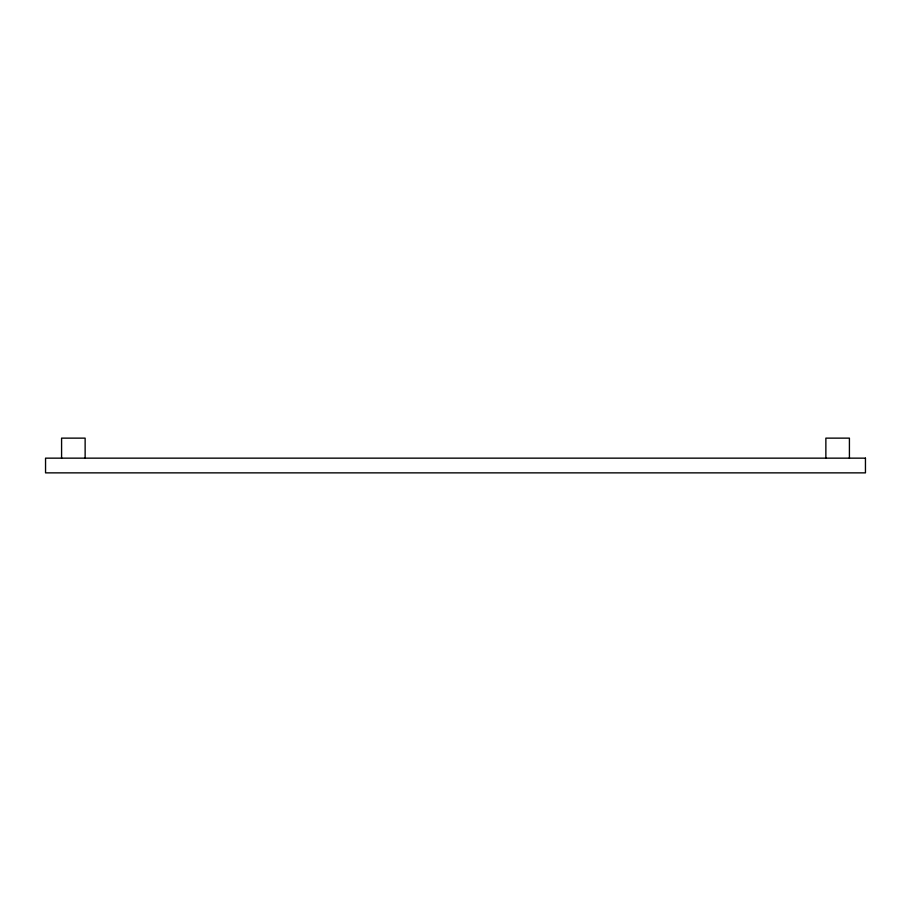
<?xml version="1.0" encoding="UTF-8"?>
<svg xmlns="http://www.w3.org/2000/svg" width="911" height="911" viewBox="0 0 911 911"><rect width="100%" height="100%" fill="white"/><g stroke="black" fill="none" stroke-linecap="round" stroke-linejoin="round"><path stroke-width="1.37" d="M849.416 458.153L849.416 438.134L825.867 438.134L825.867 458.153M85.133 458.153L85.133 438.134L61.584 438.134L61.584 458.153M865.45 458.153L45.55 458.153L45.55 472.866L865.45 472.866L865.45 458.153"/></g></svg>
